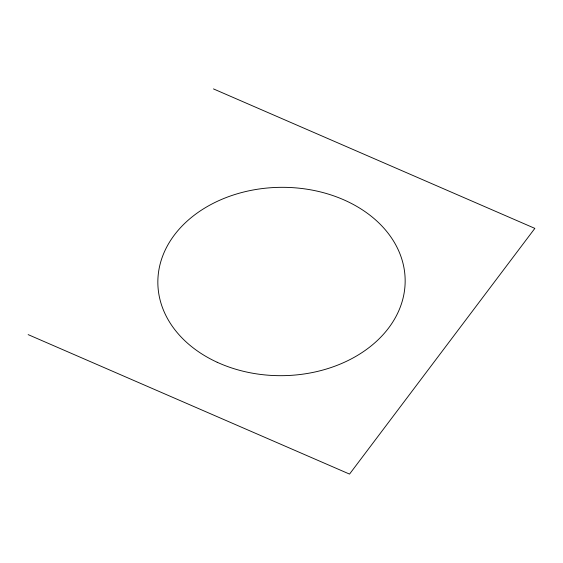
<?xml version="1.0" encoding="UTF-8"?>
<svg xmlns="http://www.w3.org/2000/svg" width="563" height="563" viewBox="0 0 563 563"><rect width="100%" height="100%" fill="white"/><g stroke="black" fill="none" stroke-linecap="round" stroke-linejoin="round"><path stroke-width="0.84" d="M213.461 88.905L534.85 228.381L349.539 474.095L28.15 334.619M217.198 362.276A123.663 94.176 -0.7 0 0 405.128 283.055A123.663 94.176 -0.7 0 0 222.174 199.175A123.663 94.176 -0.7 0 0 217.198 362.276"/></g></svg>
